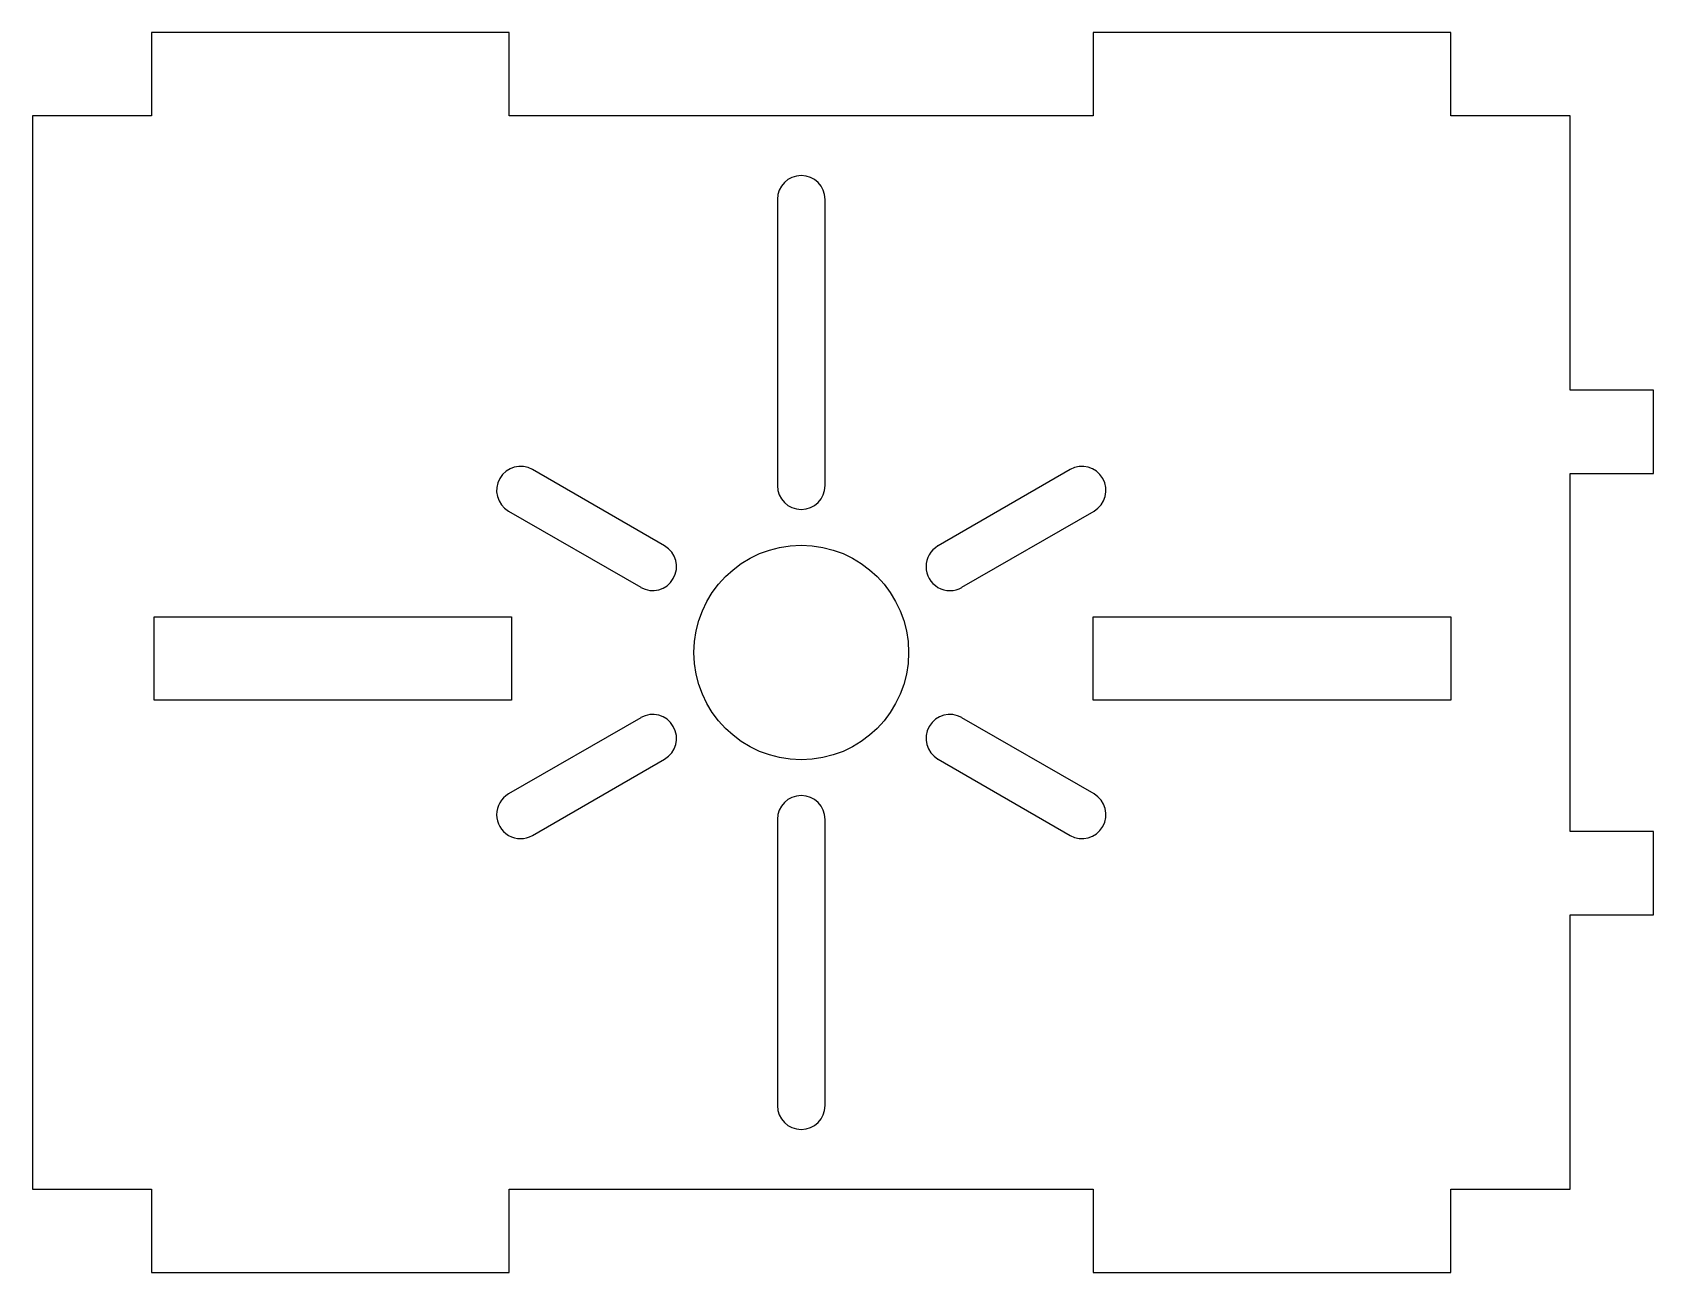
# Model space of a CAD drawing. Extents: x -32.2 to 35.8, y -26 to 26.
import ezdxf

# ---------------------------------------------------------------- set-up
doc = ezdxf.new("R2010")
doc.units = 0
doc.layers.get('0').update_dxf_attribs({"linetype": 'CONTINUOUS'})

msp = doc.modelspace()

# ---------------------------------------------------------------- linework, layer by layer
at = {"color": 7, "linetype": 'CONTINUOUS'}
for p, q in [((-12.25, 26), (-27.25, 26)), ((-27.25, 26), (-27.25, 22.5)), ((-12.25, 22.5), (-12.25, 26)), ((27.25, 26), (12.25, 26)), ((12.25, 26), (12.25, 22.5)), ((27.25, 22.5), (27.25, 26)), ((-27.25, 22.5), (-32.25, 22.5)), ((-32.25, 22.5), (-32.25, -22.5)), ((12.25, 22.5), (-12.25, 22.5)), ((32.25, 22.5), (27.25, 22.5)), ((32.25, 11), (32.25, 22.5)), ((-1, 19), (-1, 7)), ((1, 7), (1, 19)), ((35.75, 11), (32.25, 11)), ((35.75, 7.5), (35.75, 11)), ((-5.735, 4.467), (-11.277, 7.667)), ((11.277, 7.667), (5.735, 4.467)), ((32.25, -7.5), (32.25, 7.5)), ((32.25, 7.5), (35.75, 7.5)), ((-12.279, 5.933), (-6.736, 2.733)), ((6.736, 2.733), (12.279, 5.933)), ((-27.15, -2), (-27.15, 1.5)), ((-27.15, 1.5), (-12.15, 1.5)), ((-12.15, 1.5), (-12.15, -2)), ((12.25, -2), (12.25, 1.5)), ((12.25, 1.5), (27.25, 1.5)), ((27.25, 1.5), (27.25, -2)), ((-12.15, -2), (-27.15, -2)), ((27.25, -2), (12.25, -2)), ((-6.736, -2.733), (-12.279, -5.933)), ((12.279, -5.933), (6.736, -2.733)), ((-11.277, -7.667), (-5.735, -4.467)), ((5.735, -4.467), (11.277, -7.667)), ((-1, -7), (-1, -19)), ((1, -19), (1, -7)), ((35.75, -7.5), (32.25, -7.5)), ((35.75, -11), (35.75, -7.5)), ((32.25, -22.5), (32.25, -11)), ((32.25, -11), (35.75, -11)), ((-32.25, -22.5), (-27.25, -22.5)), ((-27.25, -22.5), (-27.25, -26)), ((-12.25, -26), (-12.25, -22.5)), ((-12.25, -22.5), (12.25, -22.5)), ((12.25, -22.5), (12.25, -26)), ((27.25, -26), (27.25, -22.5)), ((27.25, -22.5), (32.25, -22.5)), ((-27.25, -26), (-12.25, -26)), ((12.25, -26), (27.25, -26))]:
    msp.add_line(p, q, dxfattribs=at)
msp.add_circle((0, 0), 4.5, dxfattribs=at)
for centre, radius, start, end in [((0, 19), 1, 0, 180), ((-11.778, 6.8), 1.002, 60, 240), ((11.778, 6.8), 1.002, 300, 120), ((0, 7), 1, 180, 0), ((-6.235, 3.6), 1.002, 240, 60), ((6.235, 3.6), 1.002, 120, 300), ((-6.235, -3.6), 1.002, 300, 120), ((6.235, -3.6), 1.002, 60, 240), ((-11.778, -6.8), 1.002, 120, 300), ((0, -7), 1, 0, 180), ((11.778, -6.8), 1.002, 240, 60), ((0, -19), 1, 180, 0)]:
    msp.add_arc(centre, radius, start, end, dxfattribs=at)

doc.saveas('drawing.dxf')
